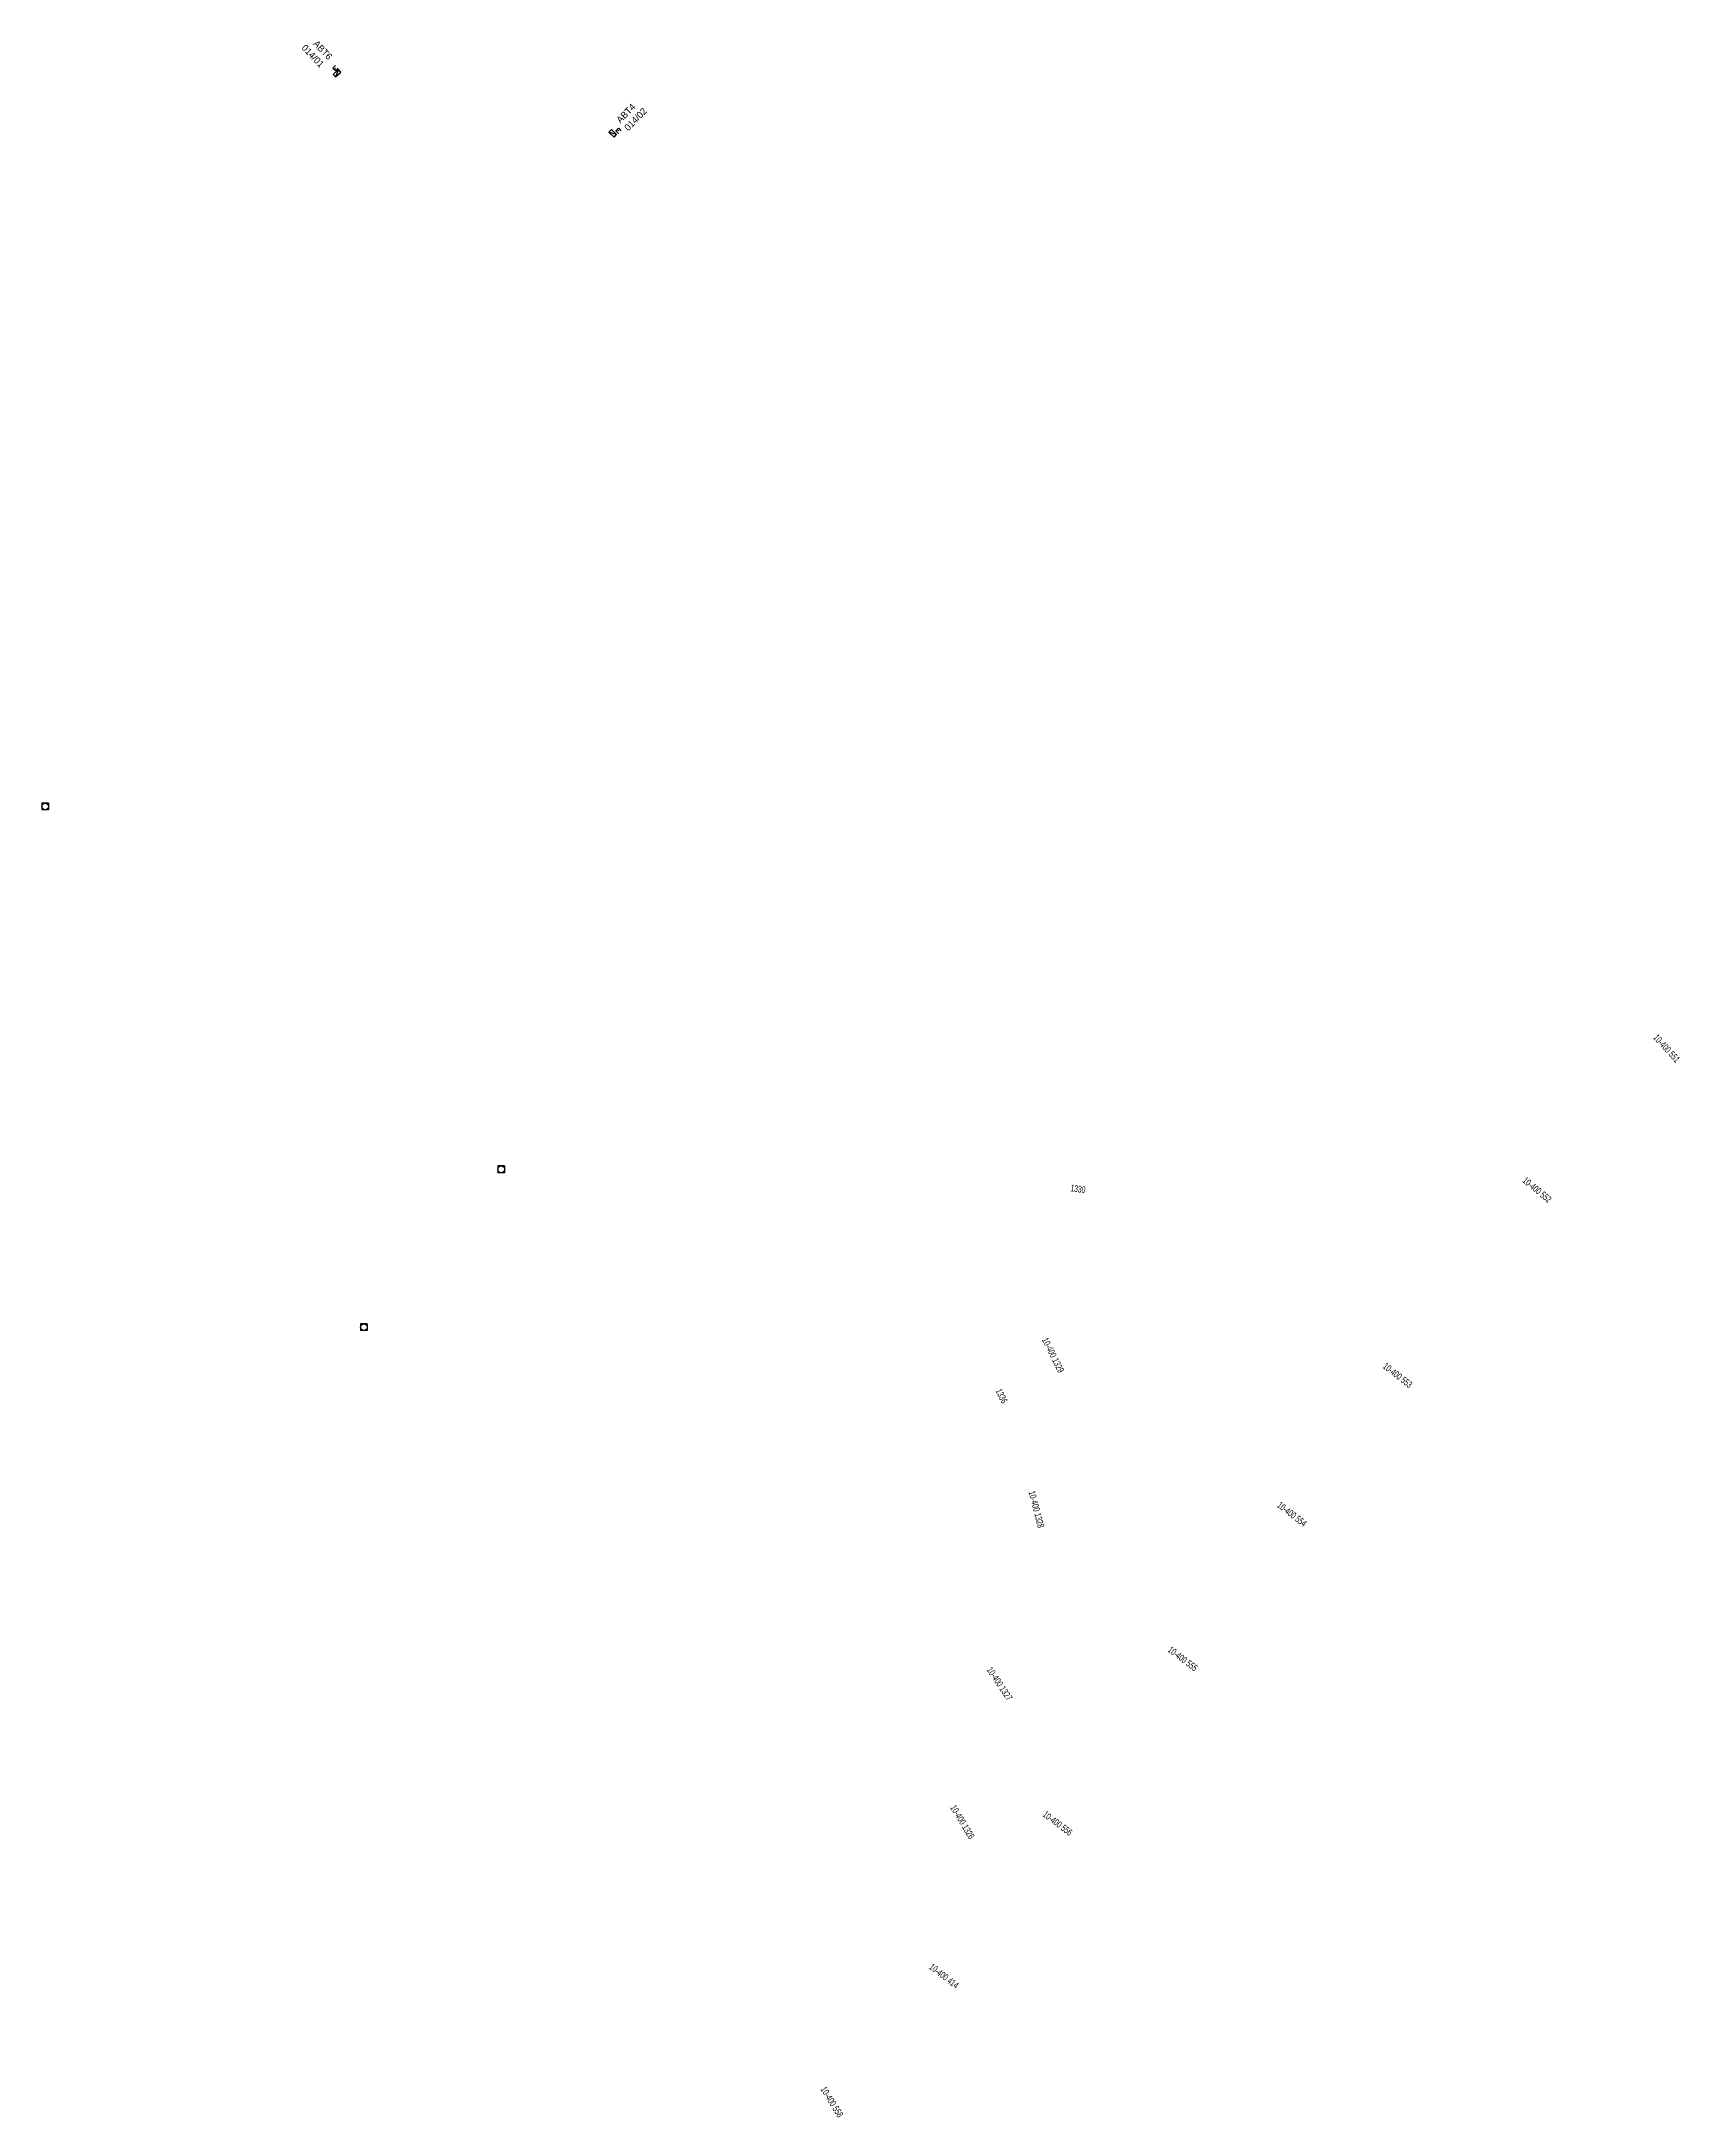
# Model space of a CAD drawing. Header units: millimetres. Extents: x 157000 to 157992, y 155013 to 155968.
# Drawn here: x 157125.2 to 157491.8, y 155013 to 155477.5 of the extents above; entities that cross this region are included whole.
import ezdxf
from ezdxf.enums import TextEntityAlignment as Align

# ---------------------------------------------------------------- set-up
doc = ezdxf.new("R2010")
doc.units = ezdxf.units.MM
doc.header["$LTSCALE"] = 0.3
doc.header["$MEASUREMENT"] = 0
doc.layers.get('0').update_dxf_attribs({"linetype": 'CONTINUOUS'})
for name, color, linetype in [('W0420', 7, 'CONTINUOUS'), ('W0430', 7, 'CONTINUOUS'), ('W0473', 7, 'CONTINUOUS'), ('W1471', 7, 'CONTINUOUS')]:
    doc.layers.add(name, color=color, linetype=linetype)

# ---------------------------------------------------------------- blocks, each defined once
blk = doc.blocks.new('T420')
for p, q in [((0.75, 0.75), (-0.75, 0.75)), ((-0.75, 0.75), (-0.75, -0.75)), ((0.75, 0.75), (0.75, -0.75)), ((0.75, -0.75), (-0.75, -0.75))]:
    blk.add_line(p, q)
blk.add_ellipse((0, 0), major_axis=(-0.53, 0.53), ratio=1, start_param=3.926991, end_param=10.210176)
blk = doc.blocks.new('*U5')
at = {"flags": 128}
for points in [[(0.8, 0.8), (-0.8, 0.8)], [(-0.8, 0.8), (-0.8, 0)], [(0.8, 0.8), (-0.8, 0)], [(-0.8, 0), (0.8, 0)], [(0.15, 1.86), (0.95, 1.86)], [(0.15, 1.86), (0.15, 1.06)], [(0.15, 1.46), (0.55, 1.46)], [(0.15, 1.06), (0.95, 1.06)], [(0.8, 0), (0.8, 0.8)]]:
    blk.add_lwpolyline(points, dxfattribs=at)
blk = doc.blocks.new('*U6')
at = {"flags": 128}
for points in [[(0.8, 0.8), (-0.8, 0.8)], [(-0.8, 0.8), (-0.8, 0)], [(0.8, 0.8), (-0.8, 0)], [(-0.8, 0), (0.8, 0)], [(0.13, 2.1), (0.93, 2.1)], [(0.13, 2.1), (0.13, 1.3)], [(0.13, 1.7), (0.53, 1.7)], [(0.13, 1.3), (0.93, 1.3)], [(0.8, 0), (0.8, 0.8)]]:
    blk.add_lwpolyline(points, dxfattribs=at)

msp = doc.modelspace()

# ---------------------------------------------------------------- block references
at = {"layer": 'W0420'}
for p in [(157126.06, 155306.07), (157228.25, 155224.79), (157197.48, 155189.42)]:
    msp.add_blockref('T420', p, dxfattribs=at)
at = {"layer": 'W0430'}
for name, p, rotation in [('*U5', (157191.72, 155470.05), 43.53294813253648), ('*U6', (157252.93, 155456.58), 315.8524236301281)]:
    msp.add_blockref(name, p, dxfattribs=dict(at, rotation=rotation))

# ---------------------------------------------------------------- texts
at = {"layer": 'W0430', "color": 252, "linetype": 'Continuous', "ltscale": 0.05, "char_height": 1.5}
for s, insert, attachment_point, rotation in [('\\A1;ABT6\\P014/01', (157187.61, 155471.46), 9, 313.5329), ('\\A1;ABT4\\P014/02', (157253.86, 155460.09), 1, 45.8524)]:
    msp.add_mtext(s, dxfattribs=dict(at, insert=insert, attachment_point=attachment_point, rotation=rotation))
at = {"layer": 'W0473', "color": 252, "linetype": 'Continuous', "width": 0.6}
for s, rotation, p in [('10-400 551', 312.2433, (157489.33, 155251.9)), ('1330', 351.5705, (157357.45, 155220.4)), ('10-400 552', 320.4143, (157460.3, 155220.21)), ('10-400 1329', 296.3967, (157351.88, 155183.16)), ('10-400 553', 322.0094, (157429.06, 155178.65)), ('10-400 1328', 284.6514, (157348.14, 155148.62)), ('10-400 554', 322.5014, (157405.39, 155147.54)), ('10-400 555', 322.7568, (157380.94, 155115.16)), ('10-400 1327', 303.6717, (157339.9, 155109.54)), ('10-400 1326', 301.0518, (157331.57, 155078.59)), ('10-400 556', 322.9243, (157352.89, 155078.29)), ('10-400 414', 322.3973, (157327.44, 155044.09))]:
    msp.add_text(s, height=1.5, rotation=rotation, dxfattribs=at).set_placement(p, align=Align.MIDDLE_CENTER)
msp.add_text('1336', height=1.5, rotation=296.3967, dxfattribs=at).set_placement((157338.92, 155175.19))
at = {"layer": 'W1471', "color": 252, "linetype": 'Continuous', "width": 0.6}
msp.add_text('10-400 558', height=1.5, rotation=301.5068, dxfattribs=at).set_placement((157302.33, 155015.88), align=Align.MIDDLE_CENTER)

doc.saveas('drawing.dxf')
